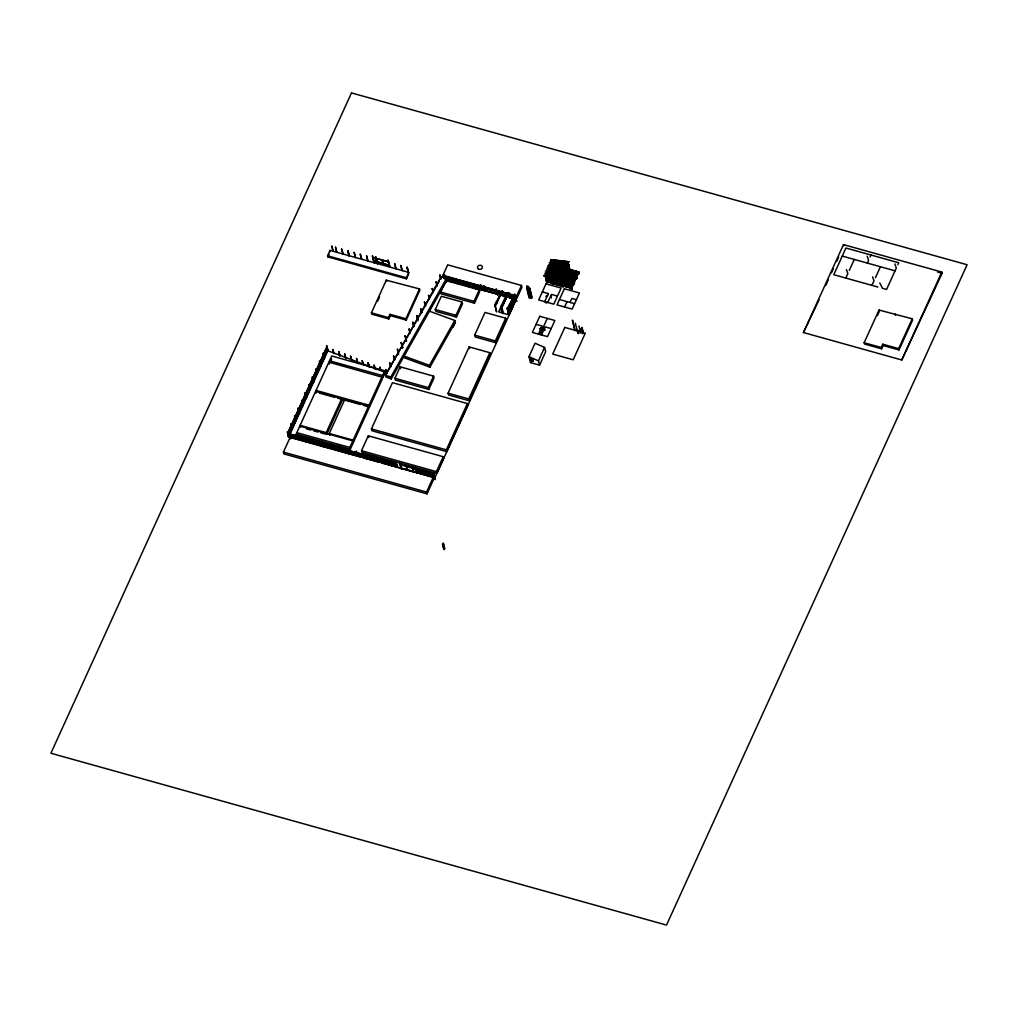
<?xml version="1.0" encoding="UTF-8"?>
<svg xmlns="http://www.w3.org/2000/svg" width="1018" height="1018" viewBox="0 0 1018 1018"><rect width="100%" height="100%" fill="white"/><g stroke="black" fill="none" stroke-linecap="round" stroke-linejoin="round"><path stroke-width="1.5" d="M549.962 272.659L552.29 261.308M549.962 273.486L552.405 260.672L566.555 264.209M550.114 273.537L552.558 260.71M565.97 269.096L567.37 261.83L568.388 264.718M566.25 268.51L567.51 261.868L567.09 262.415M503.897 296.403L502.307 290.83L494.71 304.891L496.542 303.491L500.907 293.413M509.878 298.249L508.529 292.573L501.174 306.507C507.677 322.477 496.504 306.52 502.943 305.273L507.308 295.195M508.962 314.982L507.155 308.365L509.165 307.016L513.53 296.938M331.728 246.152L333.026 251.242M327.567 255.772L330.01 250.39L408.549 272.315L406.398 278.817L327.847 256.892L327.567 255.772L406.106 277.698M327.847 256.892L329.069 254.207M333.217 251.293L331.906 246.203M335.418 247.183L336.831 252.477L335.596 247.234M341.564 249.079L342.951 254.004M343.13 254.055L341.641 248.914M347.787 250.81L349.098 255.9L348.041 250.708M354.086 252.388L355.498 257.694L354.264 252.439M360.232 254.284L361.619 259.221M361.797 259.272L360.308 254.131M366.531 255.862L367.943 261.168L366.709 255.912M287.343 431.785L288.756 437.091L287.521 431.836M290.919 423.946L292.331 429.24L290.855 424.099M294.482 416.095L295.894 421.401L294.66 416.146M297.981 408.422L299.47 413.562L298.058 408.256M301.621 400.418L302.855 405.673M305.12 392.732L306.494 397.669M312.259 377.054L313.633 381.979M315.898 369.05L317.132 374.306M319.397 361.377L320.886 366.518L319.474 361.212M323.037 353.373L324.449 358.667L323.215 353.424M326.536 345.687L327.847 350.777L386.611 372.842L436.175 286.631M308.874 384.944L309.994 389.983M416.515 472.136L434.661 477.417L288.412 436.544L287.585 433.324L326.88 346.833M327.007 347.1L287.7 433.744L396.447 464.106L287.649 433.579M287.916 434.597L327.172 347.94M288.018 435.017L327.338 348.372M327.452 348.805L288.094 435.271L396.931 466.104M327.669 349.645L288.349 436.289L397.096 466.651M288.412 436.544L327.72 350.052M288.539 436.582L298.541 414.593L297.714 411.374M327.911 350.625L288.578 437.04L360.181 457.018M303.033 405.724L301.799 400.468M310.172 390.034L308.938 384.791M372.321 255.9L374.306 262.759M427.013 493.857L426.542 492.05L433.337 477.137L433.795 478.944L427.013 493.857L283.895 453.913L283.424 452.107L290.219 437.193L290.677 439M372.83 257.643L375.896 258.317L376.736 261.944L373.695 261.041L372.982 257.541M332.797 349.683L333.777 353.513M375.578 256.816L377.563 263.662M295.907 434.355L297.396 439.496L295.983 434.19M296.811 432.663L299.814 426.058L352.826 440.858L353.297 442.677L350.294 449.282L297.269 434.482L296.811 432.663L349.823 447.462L350.294 449.282M300.59 427.178L300.132 425.359L315.631 391.319L341.73 398.598L342.188 400.418L326.689 434.47L326.231 432.65L341.73 398.598M316.496 392.248L316.025 390.428L328.89 362.166L382.997 377.411L385.186 372.601L384.728 370.781L331.715 355.982L329.514 360.792L329.985 362.612L331.626 358.998M376.113 258.457L388.278 261.741L376.278 258.394L377.016 261.931M376.736 261.944L373.721 261.041M339.656 355.727L338.752 351.744L339.91 355.613M382.081 260.163L383.137 263.611L382.17 260.188M305.718 438.376L306.571 441.558M345.535 357.929L344.618 353.959L345.776 357.827M387.896 260.252L389.779 267.314M350.497 356.173L351.91 361.466M313.175 439.178L314.74 444.153M390.301 315.631L388.8 318.927L371.735 314.155L371.405 312.857L386.267 280.179L419.505 288.934L419.836 290.245L406.246 320.085L390.301 315.631L389.97 314.32L405.915 318.774L406.246 320.085M377.551 301.379L379.498 297.116M394.615 263.7L396.027 269.007L394.806 263.751M356.478 358.591L357.687 363.477M400.774 265.596L402.148 270.534M321.815 441.583L323.304 446.724L322.07 441.481M323.839 443.441L324.627 446.355M402.326 270.584L400.837 265.443M362.166 360.754L363.146 364.571M329.743 435.322L329.285 433.503L344.771 399.45L368.643 406.118L369.114 407.938L353.615 441.977L353.144 440.158L368.643 406.118M408.371 272.264L407.06 267.174L408.842 273.435L406.398 278.817M388.8 318.927L388.469 317.616L389.97 314.32M369.025 366.785L368.122 362.815L369.267 366.684M331.753 449.091L330.519 443.835L331.995 448.976M375.146 368.898L374.102 365.233M339.083 446.406L340.648 451.381M341.933 448.556L342.811 451.674M379.867 367.244L380.439 369.941M405.915 318.774L419.505 288.934M349.823 447.462L352.826 440.858M369.509 407.047L369.05 405.228L381.915 376.965L382.374 378.772L369.509 407.047L363.451 405.355M382.997 377.411L382.539 375.591L384.728 370.781M385.669 369.61L386.649 373.428M389.614 362.713L390.708 366.734M349.098 453.748L347.787 448.658L349.276 453.799M394.399 359.939L393.673 356.02L394.64 359.838M397.364 349.225L398.598 354.48M402.479 347.736L401.245 342.481L402.721 347.622M405.126 335.736L406.538 341.043M408.994 328.992L409.91 332.975M413.779 326.231L412.875 322.248L413.702 324.844M416.756 315.504L417.991 320.759M420.638 308.759L421.719 312.793M357.738 456.153L356.427 451.063M424.43 302.181L425.422 305.998M428.489 295.487L429.303 299.254M433.172 292.51L432.268 288.527L433.095 291.123M439.852 274.975L440.756 278.957M360.067 453.608L360.919 456.777M361.492 450.719L368.287 435.806L443.199 456.713L443.657 458.533L436.875 473.446L361.963 452.539L361.492 450.719L436.404 471.627L436.875 473.446M371.417 428.922L392.477 382.653L467.389 403.561L467.847 405.38L446.787 451.648L371.888 430.741L371.417 428.922L446.329 449.829L446.787 451.648M394.92 378.289L400.138 366.811L433.566 376.138L434.037 377.958L428.82 389.436L395.378 380.096L394.92 378.289L428.349 387.616L428.82 389.436M442.906 275.331L447.678 264.845L521.471 285.447L521.929 287.267L517.157 297.74L443.377 277.151L442.906 275.331L516.699 295.92L517.157 297.74M443.543 276.005L444.306 278.767M443.377 277.151L444.561 274.529M481.781 288.908L445.464 278.678L444.879 276.247L484.021 287.14L484.912 290.588M444.942 276.502L481.234 286.796M445.057 276.934L481.323 287.267L444.981 276.68M366.365 458.571L365.055 453.481L366.48 458.774M445.273 277.774L481.539 288.119M445.35 278.258L481.629 288.323M445.4 278.423L481.756 288.972M440.578 292.039L445.808 280.561L479.236 289.888L479.694 291.708L474.477 303.186L441.048 293.846L440.578 292.039L474.006 301.366L474.477 303.186M435.297 309.523L441.341 296.251L462.032 302.015L462.49 303.835L456.446 317.107L435.768 311.343L435.297 309.523L455.988 315.3L456.446 317.107M456.102 279.695L457.146 283.36M379.04 461.841L378.212 458.622L378.976 461.587M462.134 281.375L463.114 285.205M462.325 281.426L463.305 285.256M462.974 281.362L463.826 284.531M383.633 463.381L382.437 458.507M468.611 283.004L469.349 286.936M455.988 315.3L462.032 302.015M453.061 327.223L455.491 321.879M474.592 284.849L475.813 288.565M428.349 387.616L433.566 376.138M396.6 464.832L287.763 433.999L327.058 347.507M396.727 465.201L287.979 434.851M396.969 466.269L288.247 435.869L327.491 349.212M397.084 466.702L288.31 436.124M397.173 466.906L396.346 463.674L287.585 433.324M480.445 284.735L481.743 290.385M401.194 468.789L399.896 463.139L401.436 468.853M474.006 301.366L479.236 289.888M481.17 286.682L481.832 289.926L484.861 290.766M400.43 464.895L401.308 468.344L413.295 471.639M481.387 287.521L445.133 277.405M481.45 287.636L445.248 277.825M481.819 289.227L447.08 279.53M481.819 289.875L445.642 279.225M485.242 291.352L483.843 285.918M406.386 466.562L407.493 469.871M490.205 288.997L491.325 292.306M413.524 472.225L412.226 466.575L413.766 472.288M412.774 468.191L415.802 469.094L400.418 464.844M448.085 393.164L469.145 346.922L489.823 352.699L490.282 354.506L469.234 400.748L448.556 394.984L448.085 393.164L468.776 398.941L469.234 400.748M474.668 335.151L485.001 312.437L505.691 318.214L506.15 320.034L495.817 342.735L475.139 336.958L474.668 335.151L495.359 340.915L495.817 342.735M496.021 289.087L497.318 294.724M496.631 290.983L514.815 296.162M496.695 291.097L514.879 296.416M496.784 291.581L514.93 296.582M415.917 469.756L434.139 475.241M496.949 292.255L515.146 297.434M416.057 470.494L434.253 475.661M497.102 292.853L515.324 298.109M416.235 471.029L434.431 476.348L416.133 470.609L434.215 475.495M416.324 471.512L434.47 476.513M416.744 472.339L434.75 477.62M495.219 306.418L502.307 290.83L503.834 296.569M496.453 311.673L494.773 304.726M501.607 308.212L508.707 292.624M514.675 294.469L516.61 301.315L514.866 294.52M507.829 309.943L514.93 294.355L507.397 308.25M514.688 295.793L496.555 290.728L514.79 296.213M433.77 474.413L435.068 479.503M434.024 474.312L415.802 469.336L434.024 474.312L435.259 479.554M515.184 296.009L508.007 312.106L508.835 315.338L516.062 298.796M515.401 296.009L508.135 312.386M468.776 398.941L489.823 352.699M495.359 340.915L505.691 318.214M508.287 312.971L515.617 296.849M508.389 313.404L515.681 297.103M436.404 471.627L443.199 456.713M446.329 449.829L467.389 403.561M508.44 313.811L515.732 297.51M515.833 297.701L508.567 314.078M516.699 295.92L521.471 285.447M434.559 476.984L416.387 471.767L434.584 476.933M515.91 297.956L508.606 314.244M508.656 314.664L516.062 298.554M516.126 298.808L509.076 315.198L507.219 308.2M516.241 299.457L434.826 477.849L381.508 462.974M526.891 286.16L529.093 296.556M526.611 288.069L529.233 298.249M530.429 297.778L526.955 286.033M528.291 286.554L530.085 295.156M529.207 288.081L531.472 296.9C526.319 277.685 531.421 293.057 531.116 297.956L530.874 295.385M529.055 288.819L531.727 298.134M528.94 289.468L529.793 292.23M529.716 288.069L531.994 296.9M530.976 296.594L528.355 286.414M531.116 297.956L531.816 297.943M562.063 277.532L543.599 275.585L561.885 277.939M545.203 272.06L563.348 274.007M545.915 270.495L564.188 272.862M546.628 268.943L564.774 270.89M547.34 267.39L565.614 269.745L565.384 268.688M566.377 268.052L548.04 265.825L566.326 268.192M548.753 264.273L567.09 266.487M549.466 262.708L568.451 265.189M550.178 261.155L568.311 263.102M550.878 259.59L569.215 261.817L551.082 259.87M561.936 277.799L543.854 275.725M544.694 273.893L562.636 275.56M547.684 282.47L547.888 281.07L547.684 282.47L546.768 282.215L545.177 276.018L552.519 259.895L568.528 264.362L561.109 280.701M568.591 264.616L561.3 280.917L545.266 276.362L552.672 259.934M545.292 276.438L552.736 260.188M552.85 260.684L545.89 275.993L547.124 280.828M545.75 276.565L553.067 260.366L554.276 265.113M548.524 270.839L549.885 275.013M554.186 260.761L555.357 265.342L554.645 267.149L552.519 259.895M554.148 261.206L554.314 262.364L557.724 263.318M547.837 276.692L549.007 281.286M547.977 276.743L548.969 281.731L546.959 272.786L548.651 277.367M550.611 270.966L551.603 275.954L549.262 267.709M571.302 288.158L570.945 288.959L571.849 289.214L572.218 288.412L546.488 281.108L548.957 275.547L565.194 280.255M550.153 273.053L553.805 264.909M549.313 275.713L546.615 281.617L563.234 286.809L561.72 285.842M550.229 273.308L553.983 265.036M561.351 280.001L545.533 275.636L546.946 281.235L554.263 265.024L550.14 274.606M555.79 261.651L556.006 262.517M546.768 282.215L548.867 277.405M548.906 277.71L547.035 281.617M550.738 273.689L554.377 265.494M558.284 265.558L555.179 264.095L558.297 264.96L558.284 266.614M547.722 281.222L552.736 278.334L547.086 281.197M555.166 264.616C557.342 270.521 551.056 251.828 555.026 265.698M552.176 271.857L552.545 270.852L552.329 272.251M549.885 277.278L550.916 281.808M552.329 271.895L553.296 274.555M555.332 265.787L554.937 263.128M551.641 275.509L549.326 267.301L565.092 271.946M556.655 265.036L556.999 265.787M557.482 262.937L554.225 262.02L557.902 262.911M557.571 263.268L554.288 261.893M551.794 277.799L552.787 282.788M552.1 278.207L552.736 278.334M552.621 276.871L560.409 260.875L560.753 262.199L553.41 278.321M560.396 260.799L553.079 276.998L553.448 278.092M553.258 278.207L555.675 272.748M556.324 272.557L553.359 278.69L554.53 283.271M553.677 278.754L551.654 283.029L552.71 283.869L551.451 278.168L552.519 282.813M558.997 266.907L556.617 272.671M554.657 277.24L551.845 282.966M555.383 275.649L565.741 278.487M556.159 273.677L559.213 266.971M551.807 283.615L552.023 282.215M552.456 282.559L559.493 267.492M552.329 283.22L554.161 279.187M555.255 276.972L559.964 266.627M552.558 283.271L552.965 282.38M557.202 273.078L557.571 272.277L557.355 273.677M559.531 267.963L560.116 266.665L558.793 262.046L560.053 267.747L558.78 268.307M544.706 301.633L548.384 293.578L542.339 291.886M555.294 279.237L555.65 281.222M558.22 273.091L559.251 277.634M562.572 263.547L563.59 268.09M554.428 282.788L556.871 277.418M554.365 283.666L554.95 282.788M561.516 267.95L560.842 262.619L561.834 267.594M563.03 275.204L561.681 269.032L562.636 272.213M557.19 279.772L557.635 281.464M560.129 273.613L561.414 279.861M564.468 264.082L565.868 268.968M556.426 282.571L561.694 284.035L554.695 282.202M556.273 283.055L556.617 283.857L555.166 278.741M547.735 302.486L551.4 294.418L557.444 296.111M555.204 281.095L554.021 276.514L556.502 283.373M556.464 283.818L555.993 280.866M557.508 283.755L557.291 285.155L558.577 284.595M558.946 280.255L559.226 281.91M559.467 279.441L560.154 278.767M560.091 277.812L567.879 261.817M557.368 284.62L558.004 284.34M561.516 275.127L559.722 279.059M561.847 274.555L562.33 274.109M562.878 272.531L564.672 268.37M557.291 285.155L557.66 284.34M560.536 277.939L567.853 261.741L569.965 269.961M557.979 284.213L558.398 283.907M558.169 283.589L558.208 285.409M560.422 279.034L560.065 278.69M565.181 270.088L565.677 268.218M566.186 267.772L548.04 265.825M560.702 280.739L568.082 264.235L567.408 261.613M560.854 280.79L568.515 264.286L560.549 280.701L561.312 282.037M566.428 270.279L567.891 267.034M559.976 284.798L559.964 283.628M568.044 267.072L566.453 270.368L567.802 267.25M561.376 282.291L561.72 285.282M563.717 277.138L561.465 282.075L561.542 280.37L545.394 275.929L546.704 281.413M563.87 277.176L561.122 284.747L562.954 279.479M442.575 544.49L444.013 549.618L442.601 544.439M561.681 282.38L564.176 277.265L563.73 275.56L547.786 270.966M443.199 543.281L444.611 548.587M538.446 334.095L542.123 326.04L536.079 324.348M562.012 282.546L563.781 277.392M567.064 272.404L568.298 269.554M528.966 356.656L535.086 343.219L544.579 347.456L545.673 351.694L539.553 365.131L530.493 362.599L528.966 356.656L538.458 360.881L539.553 365.131M564.659 279.517L562.585 284.06M561.911 284.875L561.376 284.48M562.076 284.073L564.201 279.39M568.757 269.681L567.891 273.753L552.163 269.299M562.509 284.111L564.685 279.148M566.377 275.623L567.879 276.603L566.53 276.222L566.682 274.771M568.757 270.572L562.051 285.447L560.065 277.736M539.96 334.515L547.302 318.392M561.872 286.427L564.748 280.128M565.245 278.817L567.064 275.025M567.599 273.664L569.266 269.986M569.813 269.376L562.14 285.829M571.658 288.298L578.975 272.086L570.016 269.592L562.598 285.956L546.551 281.362M570.042 269.668L562.699 285.791L560.574 277.252M563.081 286.211L570.474 269.719M541.474 334.947L545.139 326.88L551.183 328.572M563.234 286.809L571.251 270.012M571.238 269.923L563.756 286.096L563.45 285.409M571.709 270.139L564.366 286.262L571.861 270.177M572.32 270.304L564.977 286.427L572.472 270.355M530.493 362.599L532.325 358.565M572.918 270.483L565.588 286.605L573.07 270.521M566.186 286.771L573.528 270.648M566.95 286.987L574.267 270.775M567.408 287.114L574.75 270.992M568.019 287.28L575.501 271.195M568.171 287.318L575.488 271.119M568.617 287.445L575.959 271.322M568.769 287.496L576.112 271.373M576.722 271.539L569.38 287.661L576.57 271.501M569.838 287.789L577.333 271.704M577.308 271.628L569.965 287.75M577.931 271.882L570.602 288.005L577.779 271.831M548.906 275.674L574.381 282.711L574.165 284.111L573.261 283.857L573.63 283.042M576.493 278.996L576.71 277.596L575.806 277.354L575.437 278.156L576.493 278.996L575.59 278.754M577.753 273.053L579.026 272.493L578.822 273.893L577.753 273.053L578.822 273.893M571.047 288.132L578.364 271.921M570.945 288.959L578.542 272.048M538.458 360.881L544.579 347.456M571.849 289.214L572.065 287.814L546.59 280.752M574.165 284.111L574.381 282.711M576.341 278.41L576.71 277.596M578.669 273.308L579.026 272.493M564.557 306.991L567.013 301.621M570.029 302.461L571.861 298.427L576.392 299.699M574.877 330.697L572.447 320.11L575.005 330.277M575.297 323.228L577.982 333.382M578.949 326.002L580.833 333.077M578.568 333.535L577.766 330.01L578.72 333.433M581.838 327.452L583.25 332.759L582.016 327.503M803.457 332.542L843.477 244.625L941.803 272.06L942.121 273.269L901.783 359.99L803.457 332.542L819.032 299.763M825.713 285.536L828.296 279.861M831.528 272.773L833.462 268.51M836.681 261.422L838.628 257.172M845.805 278.054L847.867 273.524L846.442 269.592M849.292 270.394L854.28 259.437M867.349 263.089L868.583 260.366L867.183 256.218M870.097 257.032L871.014 255.022M871.942 285.358L874.004 280.815L872.591 276.896M875.442 277.685L880.417 266.741M897.812 264.769L898.729 262.759L845.92 248.023L833.78 274.707L877.949 287.038M883.051 345.496L881.55 348.792L864.486 344.033L864.142 342.722L879.018 310.045L912.243 318.799L912.586 320.11L898.996 349.95L883.051 345.496L882.708 344.199L898.665 348.64L898.996 349.95M877.414 315.618L879.348 311.355L879.018 310.045M881.55 348.792L881.219 347.482L882.708 344.199M898.665 348.64L912.243 318.799M901.783 359.99L941.803 272.06M385.567 375.209L441.112 276.781L446.329 278.69L446.787 280.51L391.243 378.925L386.038 377.016L385.567 375.209L390.772 377.118L391.243 378.925M390.772 377.118L446.329 278.69M429.443 365.36L404.184 356.109L404.655 357.929L429.914 367.18L429.443 365.36L454.791 320.466L429.532 311.215M429.914 367.18L455.262 322.286L454.791 320.466M437.753 283.895L439.318 281.159M545.839 296.454L547.709 295.055M539.578 328.916L541.436 327.516M563.132 274.975L560.6 276.692L563.285 275.013M545.508 275.827L549.593 274.542M566.059 264.807C549.936 271.233 568.438 260.366 567.09 267.403M566.733 264.985L560.129 266.971L566.67 265.125M937.578 272.01L942.121 273.269M842.255 256.078L895.051 270.826M864.142 342.722L881.219 347.482M560.727 262.11L552.965 278.194L552.596 276.794M568.642 264.795L552.532 260.239L553.805 265.825M552.481 260.366L568.578 264.922L569.686 269.808M568.515 265.062L552.405 260.557L553.627 265.304L570.576 270.686M554.288 262.275L557.762 263.102M551.629 262.224L567.408 266.474M567.471 266.729L551.692 262.084M551.578 262.631L553.27 267.212M565.69 266.627L566.326 269.096M559.315 265.227L558.488 264.006M555.204 264.171L558.309 265.049M567.319 267.709L565.944 264.947M555.001 264.489L558.106 265.367M566.695 268.421L550.865 263.916L552.24 269.261M550.865 264.196L569.838 269.452M553.677 265.176L566.988 268.905M569.749 269.668L579 272.175M557.788 266.818L553.716 265.647L557.839 267.034M568.782 269.77L559.213 267.327M578.809 272.582L569.215 270.304M558.997 267.238L568.718 269.897M559.149 267.492L560.053 267.747M554.492 266.551L553.741 266.894M564.112 269.236L565.028 269.49M569.215 270.699L567.586 265.991M550.089 265.609L569.177 270.966L566.657 263.382L567.739 265.978M576.493 278.067L551.209 270.597L550.038 266.016L566.11 270.355L567.497 275.407M550.038 266.016L551.667 270.724M565.219 270.394L566.046 270.483L567.433 275.547M567.662 271.093L568.426 272.417M552.812 267.085L563.87 270.266M563.883 270.33L552.749 267.212L551.972 264.158M565.155 270.75L568.757 271.755L565.155 270.521L564.583 267.925M552.939 267.607L563.679 270.546M565.054 270.992L568.693 271.882M568.489 272.29L567.726 270.953M549.389 267.556L563.73 271.412M564.506 271.946L565.334 272.048L566.517 276.794L550.445 272.29M564.901 272.213L563.883 269.49M551.985 268.905L566.861 273.066M567.929 273.575L552.227 268.867M548.549 268.994L564.379 273.498M548.498 269.401L550.127 274.109M551.272 270.47L567.484 275.013M551.298 270.953L576.557 277.939M564.036 274.555L576.862 278.194M563.552 274.936L547.9 270.813M563.616 275.191L547.773 270.686L549.007 276.183L565.015 280.65L562.916 272.735M550.509 272.162L560.689 275.051M562.865 275.56L560.333 277.278L562.636 286.083M563.539 275.84L566.492 276.718M550.623 272.684L566.402 276.642M560.982 275.853L562.063 278.436M562.839 276.743L547.01 272.379L548.333 277.838M547.073 272.633L561.414 276.489M562.776 276.883L561.745 274.16M553.83 276.145L553.576 274.784L554.288 276.272M564.201 277.736L564.341 280.294M552.774 274.745L549.86 274.084L545.903 275.344M549.962 274.135L553.932 275.305M555.243 275.674L565.69 278.588M551.171 274.745L553.868 275.445M565.588 278.83L555.332 275.458M562.127 278.308L546.361 274.198M564.863 279.276L546.233 274.071L547.557 279.53L555.65 281.668M546.246 274.351L562.254 278.817L562.636 280.65L561.796 278.69M546.182 274.478L547.811 279.187M551.056 275.802L564.672 279.67M549.084 276.069L574.165 282.788M566.619 281.07L574.534 283.297M550.687 276.769L553.639 277.698M554.746 277.901L563.158 280.281M573.109 283.258L574.012 283.513M545.177 276.018L561.491 280.51L545.254 276.272M548.129 277.367L555.459 279.466M564.137 281.846L563.628 281.846C564.188 279.797 564.303 284.391 561.236 281.312M548.32 277.761L555.523 279.721M561.923 282.202L555.255 280.968M555.637 280.752L562.063 282.406L562.725 284.951L546.653 280.624M547.366 279.059L563.425 283.564L563.234 282.635L562.916 283.411M556.235 281.681L547.608 279.034M563.387 283.666L560.905 283.068L563.323 283.806M546.462 281.032L571.836 287.89M570.793 288.361L571.696 288.616M559.455 299.508L574.559 303.72M530.912 295.831L529.691 292.433M496.402 290.575L484.301 287.152L496.339 290.703M444.853 276.298L483.983 287.318M515.121 296.174L508.236 312.806M496.848 291.835L514.993 296.836M372.817 257.592L375.909 258.356M515.121 297.485L497 292.421L515.248 297.854M497.166 293.108L515.337 298.338M513.912 298.109L497.28 293.528L513.963 298.287M445.68 279.53L481.959 289.596M514.535 298.77L485.141 290.766L484.403 287.229M446.915 280.115L514.726 299.037M377.067 261.753L389.105 265.304L377.004 261.88M512.614 306.978L511.303 301.888L512.538 307.143M508.924 314.829L498.642 311.89L505.755 296.378M371.405 312.857L388.469 317.616M327.109 347.685L287.865 434.431L396.664 464.946L288.005 434.801M327.389 348.78L288.196 435.704L396.944 466.053M374.166 365.08L375.082 369.05M329.514 360.792L382.539 375.591M319.55 362.955L320.377 366.175M312.272 379.09L313.162 382.335L312.335 379.116M316.025 390.428L369.05 405.228M319.525 393.088L334.668 397.325M337.696 398.165L360.423 404.502M300.132 425.359L326.231 432.65M329.285 433.503L353.144 440.158M306.393 428.794L310.744 430.016M313.646 430.818L317.998 432.039M320.899 432.841L325.251 434.062M290.372 427.496L291.148 430.703M304.726 436.811L306.036 441.901L304.611 436.607M412.125 466.791L413.855 472.085M287.801 434.177L396.562 464.526M288.132 435.45L396.88 465.799M363.222 457.871L378.454 462.121M283.424 452.107L426.542 492.05M545.343 301.812L546.31 303.135M879.794 282.979L882.491 288.298L886.576 289.443L896.298 268.09L894.898 263.955M550.725 295.907L551.336 297.994M544.465 328.369L545.075 330.456M895.178 314.04L895.509 315.351M843.477 244.625L843.782 245.822M574.903 271.03L567.382 287.025M574.292 270.864L566.771 286.86M573.681 270.686L566.173 286.682M570.627 269.757L563.132 285.842M568.171 264.578L569.749 270.432M567.37 261.83L567.993 264.286M568.031 264.616L569.24 269.516M567.955 264.896L569.177 269.643M568.108 267.327L567.459 266.258L568.197 267.123L566.517 270.075M566.95 265.736L567.726 268.79M566.797 265.698L567.586 268.752M566.224 264.565L567.548 269.197M566.861 267.581L567.026 268.574M566.632 268.561L550.992 264.031M566.657 269.159L567.7 274.007M566.199 269.032L567.026 272.62M565.868 270.254L550.153 265.469L551.412 271.068M565.639 270.139L567.102 275.153M565.041 268.052L566.771 274.936M565.321 270.584L566.67 275.293M564.328 269.617L565.995 276.629M565.741 278.321L564.57 273.74L548.613 268.854L564.328 273.638M565.626 278.728L563.17 271.043M563.616 271.17L565.295 278.194M564.048 273.74L565.232 278.334M560.663 262.25L559.9 260.888L560.218 262.122M560.689 262.568L561.872 267.149M565.41 281.108L564.048 280.726M559.938 260.672L560.294 262.071M565.105 280.65L563.641 274.516L548.537 270.304L549.733 274.975M563.323 274.962L564.456 280.026M559.709 262.44L560.027 263.662L559.251 262.313M559.645 262.568L559.964 263.802L559.187 262.453M562.114 273.867L562.789 277.023M562.267 275.636L563.208 278.728M557.597 261.702L558.488 265.164M558.742 266.741C555.026 252.235 560.065 274.427 557.839 265.431M561.045 275.725L561.605 278.321M561.147 278.156L559.976 273.575L560.574 277.036M557.826 268.472L557.126 266.983L557.38 268.358M560.142 277.685L560.778 280.141M560.88 280.344L562.089 285.231M556.871 268.676L557.126 270.037L556.413 268.548M556.731 272.022L557.075 272.799M556.159 270.228L556.413 271.59L555.701 270.101M556.172 272.519L557.266 277.685L556.133 272.875M553.016 260.583L554.225 265.469M555.981 272.913L557.164 277.494M555.446 271.793L556.821 277.558M556.731 277.749L554.899 283.004L553.767 278.207M558.373 284.353L558.208 283.144L558.22 284.302M555.001 271.666L555.255 273.028M555.306 274.822L556.426 279.53M552.418 264.286L553.207 267.34M554.734 273.346L554.988 274.707M552.036 264.031L552.952 267.67M554.861 274.695L555.968 279.403M554.288 273.218L554.543 274.58M551.323 264.311L552.43 269.032M554.543 276.514L556.312 283.78M552.367 271.45L553.118 274.949M550.547 266.016L551.998 270.928M552.176 271.666L553.576 277.825M553.538 278.296L554.874 282.915M552.863 276.336L554.683 283.322M552.685 276.743L553.003 277.978M549.007 269.401L550.191 273.982M552.303 283.093L552.71 283.869M548.944 270.801L549.733 273.855M548.346 270.712L549.16 273.842M548.244 271.093L549.351 275.802M547.404 272.913L548.587 277.494M545.864 276.298L547.137 281.413M527.451 287.267L529.704 295.996M514.752 294.304L516.61 301.315M514.714 295.729L515.299 298.159M511.876 299.992L512.054 300.692M508.529 292.573L510.056 298.299M508.809 305.642L509.165 307.016M505.653 298.261L505.831 298.948M502.587 303.898L502.943 305.273M499.253 296.48L499.431 297.167M500.996 306.456L502.854 313.455M497.662 294.584L496.262 289.15L497.56 294.8M496.199 302.117L496.542 303.491M494.964 304.776L496.631 311.724M490.269 288.858L491.185 292.446M483.703 285.638L485.001 291.288M480.687 284.798L481.985 290.448M474.655 284.696L475.75 288.73M468.433 282.953L469.527 286.987M457.082 283.513L455.988 279.479L456.891 283.462M469.145 346.922L469.603 348.741M450.859 281.782L449.765 277.749L450.669 281.731M445.808 280.561L446.266 282.38M443.721 276.056L444.37 278.614M440.031 275.025L440.934 279.008M436.137 281.782L437.231 285.816M436.073 281.948L437.053 285.765M432.268 288.527L433.248 292.357M428.565 295.322L429.469 299.305M424.506 302.015L425.6 306.049M420.816 308.81L421.783 312.628M407.06 267.174L408.485 272.48M416.935 315.555L417.838 319.537M412.875 322.248L413.97 326.282M409.185 329.043L410.152 332.861M405.062 335.889L406.36 340.992M386.267 280.179L386.611 281.49M401.245 342.481L402.657 347.787M375.82 256.88L377.462 263.878M397.554 349.276L398.458 353.259M372.563 255.976L374.204 262.975M400.138 366.811L400.608 368.631M443.377 543.332L444.675 548.422M424.684 471.169L425.753 475.33M393.495 355.969L394.577 359.99M389.792 362.764L390.772 366.582M417.024 473.205L415.484 467.491L416.782 473.128M385.733 369.458L386.827 373.479M406.436 466.422L407.353 470.023M380.045 367.294L380.63 369.992M347.863 250.657L349.276 255.951M368.122 362.815L369.203 366.836M392.375 466.015L390.963 460.709L392.286 465.989M362.243 360.601L363.337 364.622M330.01 250.39L330.303 251.522M356.554 358.438L357.852 363.528M350.676 356.224L351.974 361.314M368.287 435.806L368.758 437.625M344.618 353.959L345.713 357.98M338.752 351.744L339.834 355.766M332.873 349.53L333.968 353.551M326.613 345.522L328.025 350.828M328.89 362.166L329.361 363.973M316.076 369.101L317.374 374.204M312.335 376.889L313.748 382.195M315.631 391.319L316.089 393.139M305.196 392.579L306.609 397.885M351.477 92.918L50.9 753.256L666.523 925.082L967.1 264.744L351.477 92.918M389.881 267.11L388.125 260.328L389.881 267.11M373.695 455.886L375.108 461.192L373.695 455.886M546.004 283.831L538.675 299.954L553.779 304.166L561.109 288.043L546.004 283.831M539.744 316.293L532.401 332.415L547.506 336.627L554.848 320.505L539.744 316.293M560.104 283.666L560.116 284.836L560.104 283.666M564.354 288.756L557.011 304.878L572.116 309.103L579.458 292.98L564.354 288.756M564.825 327.427L552.698 354.086L573.172 359.799L585.312 333.153L564.825 327.427M581.367 328.649L582.665 333.739L581.342 328.699M567.166 263.382L567.802 265.838L567.166 263.382M558.997 263.993L559.251 265.367L558.997 263.993M568.222 267.594L569.024 271.106L568.222 267.594M562.967 277.252L563.336 279.085L562.967 277.252M532.885 359.507L530.772 358.921L531.256 360.779L533.368 361.377L532.885 359.507M304.993 395.239L305.82 398.458L304.993 395.239M478.676 269.236A2.469 2.087 -14.4 0 0 482.367 267.2A2.469 2.087 -14.4 0 0 478.74 265.596A2.469 2.087 -14.4 0 0 478.676 269.236"/></g></svg>
